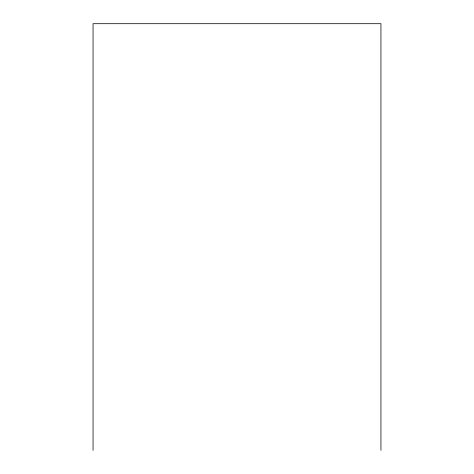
<?xml version="1.0" encoding="UTF-8"?>
<svg xmlns="http://www.w3.org/2000/svg" width="474" height="474" viewBox="0 0 474 474"><rect width="100%" height="100%" fill="white"/><g stroke="black" fill="none" stroke-linecap="round" stroke-linejoin="round"><path stroke-width="0.71" d="M380.942 450.3L380.942 23.7L93.058 23.7L93.058 450.3"/></g></svg>
